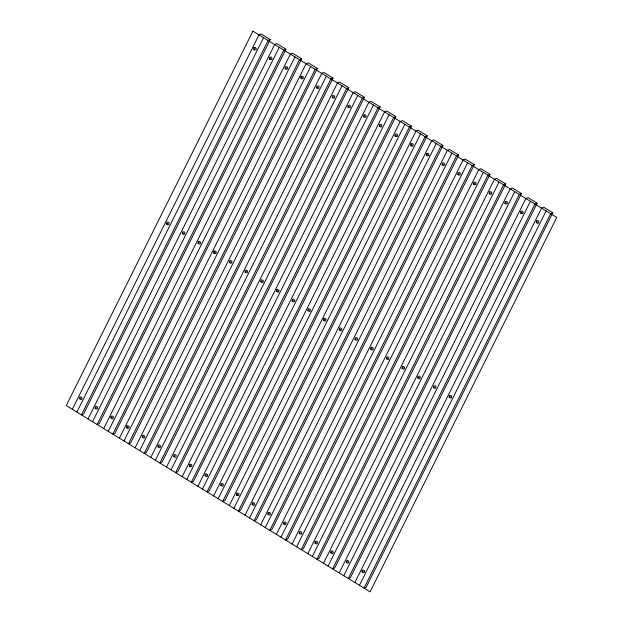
<?xml version="1.0" encoding="UTF-8"?>
<svg xmlns="http://www.w3.org/2000/svg" width="623" height="623" viewBox="0 0 623 623"><rect width="100%" height="100%" fill="white"/><g stroke="black" fill="none" stroke-linecap="round" stroke-linejoin="round"><path stroke-width="0.93" d="M72.323 409.295L258.997 34.872L261.13 33.969L270.25 39.56L83.568 413.976L81.434 414.879L268.116 40.464L270.25 39.56M76.878 412.091L263.552 37.668M88.022 418.921L274.696 44.498L276.83 43.594L285.949 49.178L99.267 423.601L97.133 424.504L283.808 50.089L285.949 49.178M92.578 421.709L279.252 47.293M103.714 428.546L290.396 54.123L292.53 53.22L301.641 58.803L114.967 433.226L112.833 434.13L299.507 59.715L301.641 58.803M108.277 431.334L294.952 56.919M119.414 438.164L306.095 63.748L308.229 62.845L317.341 68.429L130.666 442.852L128.533 443.755L315.207 69.34L317.341 68.429M123.969 440.959L310.651 66.544M135.113 447.789L321.787 73.374L323.929 72.47L333.04 78.054L146.366 452.469L144.225 453.38L330.906 78.965L333.04 78.054M139.669 450.585L326.351 76.17M150.813 457.414L337.487 82.999L339.621 82.088L348.74 87.679L162.058 462.095L159.924 463.006L346.606 88.591L348.74 87.679M155.368 460.21L342.043 85.795M166.512 467.04L353.186 92.625L355.32 91.713L364.439 97.305L177.757 471.72L175.624 472.631L362.306 98.208L364.439 97.305M171.068 469.835L357.742 95.42M182.204 476.665L368.886 102.25L371.02 101.339L380.131 106.93L193.457 481.345L191.323 482.257L377.997 107.834L380.131 106.93M186.768 479.461L373.442 105.046M197.904 486.29L384.586 111.875L386.719 110.964L395.831 116.556L209.157 490.971L207.023 491.882L393.697 117.459L395.831 116.556M202.459 489.086L389.141 114.663M213.603 495.916L400.285 121.501L402.419 120.589L411.53 126.181L224.856 500.596L222.715 501.499L409.397 127.084L411.53 126.181M218.159 498.712L404.841 124.288M229.303 505.541L415.977 131.118L418.111 130.215L427.23 135.806L240.548 510.221L238.414 511.125L425.096 136.71L427.23 135.806M233.859 508.337L420.541 133.914M245.003 515.166L431.677 140.743L433.81 139.84L442.93 145.424L256.248 519.847L254.114 520.75L440.796 146.335L442.93 145.424M249.558 517.954L436.232 143.539M260.694 524.792L447.376 150.369L449.51 149.465L458.629 155.049L271.947 529.472L269.814 530.375L456.488 155.96L458.629 155.049M265.258 527.58L451.932 153.165M276.394 534.409L463.076 159.994L465.21 159.091L474.321 164.674L287.647 539.097L285.513 540.001L472.187 165.586L474.321 164.674M280.957 537.205L467.632 162.79M292.094 544.035L478.776 169.62L480.909 168.716L490.021 174.3L303.346 548.715L301.213 549.626L487.887 175.211L490.021 174.3M296.649 546.83L483.331 172.415M307.793 553.66L494.467 179.245L496.601 178.334L505.72 183.925L319.038 558.34L316.905 559.252L503.586 184.836L505.72 183.925M312.349 556.456L499.031 182.041M323.493 563.285L510.167 188.87L512.301 187.959L521.42 193.551L334.738 567.966L332.604 568.877L519.286 194.454L521.42 193.551M328.048 566.081L514.723 191.666M339.192 572.911L525.867 198.496L528 197.584L537.119 203.176L350.438 577.591L348.304 578.502L534.978 204.079L537.119 203.176M343.748 575.707L530.422 201.291M354.884 582.536L541.566 208.121L543.7 207.21L552.811 212.801L366.137 587.216L364.003 588.128L550.677 213.705L552.811 212.801M359.448 585.332L546.122 210.909M253.74 49.233L254.978 48.703M269.424 58.881L270.055 59.582L271.698 59.465L272.087 58.694L271.301 57.082L269.65 57.199L269.424 58.881L270.678 58.328M285.124 68.507L285.755 69.208L287.398 69.083L287.779 68.312L287.001 66.708L285.35 66.825L285.124 68.507L286.378 67.954M300.831 78.109L302.069 77.579M316.515 87.757L317.146 88.45L318.797 88.334L319.023 86.659L318.392 85.958L316.749 86.075L316.515 87.757L317.769 87.204M332.215 97.383L332.846 98.076L334.489 97.959L334.722 96.277L334.092 95.584L332.448 95.701L332.215 97.383L333.469 96.83M347.914 107L348.545 107.701L350.188 107.584L350.422 105.902L349.791 105.209L348.148 105.326L347.914 107L349.168 106.455M363.614 116.626L364.245 117.326L365.888 117.21L366.122 115.528L364.619 114.609L363.84 114.951L363.614 116.626L364.868 116.08M379.306 126.251L379.944 126.952L381.588 126.835L381.821 125.153L381.183 124.452L379.539 124.569L379.306 126.251L380.567 125.706M166.606 223.984L167.237 224.685L168.888 224.568L169.113 222.886L167.618 221.967L166.839 222.302L166.606 223.984L167.86 223.439M395.005 135.876L395.636 136.577L397.287 136.46L397.513 134.778L396.882 134.077L395.239 134.194L395.005 135.876L396.259 135.331M182.305 233.609L183.808 234.528L184.587 234.193L184.813 232.511L184.182 231.811L182.539 231.927L182.305 233.609L183.559 233.057M410.721 145.478L411.959 144.949M198.021 243.211L199.259 242.682M426.42 155.104L427.658 154.574M213.72 252.837L214.958 252.307M442.104 164.752L442.735 165.453L444.378 165.329L444.767 164.558L443.981 162.953L442.33 163.07L442.104 164.752L443.358 164.199M229.396 262.485L230.035 263.179L231.678 263.062L231.912 261.387L230.409 260.461L229.63 260.803L229.396 262.485L230.658 261.933M457.796 174.378L458.435 175.071L460.078 174.954L460.311 173.28L459.673 172.579L458.03 172.696L457.796 174.378L459.058 173.825M245.096 272.111L245.727 272.804L247.378 272.687L247.604 271.005L246.108 270.086L245.33 270.429L245.096 272.111L246.35 271.558M473.496 184.003L474.126 184.696L475.777 184.579L476.003 182.905L475.372 182.204L473.729 182.321L473.496 184.003L474.749 183.45M260.796 281.728L262.299 282.655L263.077 282.312L263.303 280.63L261.8 279.711L261.029 280.054L260.796 281.728L262.049 281.183M489.211 193.605L490.449 193.075M276.511 291.33L277.749 290.809M504.895 203.246L505.526 203.947L507.169 203.83L507.402 202.148L506.772 201.455L505.128 201.572L504.895 203.246L506.149 202.701M292.195 300.979L293.698 301.906L294.469 301.563L294.858 300.792L294.072 299.18L292.421 299.305L292.195 300.979L293.449 300.434M79.495 398.712L80.99 399.631L81.769 399.296L82.15 398.525L81.372 396.913L79.721 397.03L79.495 398.712L80.749 398.167M520.594 212.871L521.225 213.572L522.868 213.455L523.258 212.684L522.471 211.08L520.82 211.197L520.594 212.871L521.848 212.326M307.894 310.604L309.39 311.523L310.168 311.189L310.402 309.506L308.899 308.587L308.12 308.922L307.894 310.604L309.148 310.059M95.187 408.338L95.825 409.038L97.468 408.922L97.85 408.151L97.063 406.539L95.42 406.655L95.187 408.338L96.44 407.785M536.302 222.473L537.548 221.952M323.602 320.206L324.84 319.685M110.902 417.94L112.14 417.41M339.301 329.832L340.54 329.302M126.601 427.565L127.84 427.035M354.985 339.48L356.488 340.399L357.259 340.065L357.649 339.286L356.862 337.682L355.219 337.798L354.985 339.48L356.239 338.928M142.285 437.214L143.788 438.133L144.559 437.79L144.793 436.116L143.29 435.189L142.519 435.532L142.285 437.214L143.539 436.661M370.685 349.106L372.188 350.025L372.959 349.682L373.193 348.008L371.69 347.081L370.919 347.424L370.685 349.106L371.939 348.553M157.985 446.839L159.48 447.758L160.259 447.415L160.493 445.741L158.99 444.814L158.211 445.157L157.985 446.839L159.239 446.286M386.385 358.731L387.88 359.65L388.659 359.307L388.892 357.633L387.389 356.706L386.61 357.049L386.385 358.731L387.638 358.178M173.677 456.457L175.18 457.383L175.959 457.041L176.192 455.358L175.554 454.665L173.91 454.782L173.677 456.457L174.931 455.911M402.076 368.357L403.579 369.275L404.358 368.933L404.592 367.251L403.089 366.332L402.31 366.674L402.076 368.357L403.33 367.804M189.392 466.059L190.63 465.537M417.776 377.974L419.279 378.901L420.058 378.558L420.284 376.876L419.653 376.183L418.01 376.3L417.776 377.974L419.03 377.429M205.076 475.707L206.579 476.634L207.35 476.291L207.584 474.609L206.081 473.69L205.31 474.033L205.076 475.707L206.33 475.162M433.476 387.599L434.106 388.3L435.75 388.184L435.983 386.501L435.352 385.808L433.709 385.925L433.476 387.599L434.729 387.054M220.776 485.333L222.279 486.252L223.05 485.917L223.283 484.235L221.78 483.316L221.009 483.65L220.776 485.333L222.029 484.787M449.191 397.201L450.429 396.68M236.491 494.935L237.729 494.413M252.183 504.56L253.429 504.03M267.867 514.209L269.37 515.128L270.148 514.793L270.374 513.111L269.743 512.41L268.1 512.527L267.867 514.209L269.12 513.656M283.566 523.834L285.069 524.753L285.848 524.41L286.074 522.736L285.443 522.035L283.8 522.152L283.566 523.834L284.82 523.281M299.266 533.459L299.897 534.152L301.54 534.036L301.773 532.361L301.143 531.66L299.499 531.777L299.266 533.459L300.52 532.906M314.965 543.085L316.468 544.004L317.239 543.661L317.473 541.987L316.842 541.286L315.191 541.403L314.965 543.085L316.219 542.532M330.665 552.702L332.16 553.629L332.939 553.286L333.321 552.515L332.542 550.911L330.891 551.028L330.665 552.702L331.919 552.157M346.357 562.328L346.995 563.028L348.639 562.912L348.872 561.23L347.369 560.311L346.59 560.653L346.357 562.328L347.611 561.782M362.072 571.93L363.31 571.408M252.922 31.15L66.24 405.565L370.078 591.85L556.76 217.435L252.922 31.15M253.958 47.574L253.725 49.256L254.355 49.957L255.998 49.84L256.388 49.069L255.601 47.457L253.958 47.574M111.12 416.281L110.886 417.963L112.389 418.882L113.168 418.547L113.394 416.865L112.763 416.164L111.12 416.281M198.239 241.553L198.005 243.235L199.508 244.154L200.279 243.819L200.513 242.137L199.01 241.218L198.239 241.553M126.819 425.906L126.586 427.588L127.217 428.289L128.86 428.165L129.093 426.49L128.463 425.789L126.819 425.906M213.93 251.178L213.705 252.86L214.335 253.553L215.979 253.436L216.212 251.762L214.709 250.835L213.93 251.178M301.049 76.45L300.668 77.221L301.454 78.825L303.097 78.708L303.331 77.034L301.828 76.107L301.049 76.45M189.61 464.408L189.376 466.082L190.007 466.783L191.658 466.666L191.884 464.984L191.253 464.291L189.61 464.408M276.729 289.679L276.495 291.354L277.998 292.28L278.769 291.938L279.003 290.256L277.5 289.337L276.729 289.679M236.701 493.276L236.475 494.958L237.106 495.659L238.749 495.542L238.983 493.86L238.352 493.159L236.701 493.276M323.82 318.548L323.586 320.23L325.089 321.149L325.868 320.814L326.102 319.132L324.599 318.213L323.82 318.548M410.939 143.82L410.705 145.502L411.336 146.203L412.987 146.086L413.213 144.404L412.582 143.703L410.939 143.82M252.401 502.901L252.167 504.583L253.67 505.502L254.449 505.167L254.83 504.396L254.044 502.784L252.401 502.901M339.519 328.173L339.286 329.855L340.789 330.774L341.568 330.439L341.793 328.757L340.29 327.838L339.519 328.173M426.638 153.445L426.405 155.127L427.035 155.828L428.679 155.711L429.068 154.94L428.281 153.328L426.638 153.445M489.429 191.946L489.195 193.621L489.826 194.321L491.477 194.205L491.703 192.523L491.072 191.829L489.429 191.946M362.29 570.279L361.901 571.05L362.687 572.654L364.338 572.537L364.564 570.855L363.933 570.154L362.29 570.279M449.409 395.55L449.175 397.225L450.678 398.152L451.449 397.809L451.683 396.127L450.18 395.208L449.409 395.55M536.52 220.815L536.294 222.497L536.925 223.198L538.568 223.081L538.802 221.399L538.171 220.698L536.52 220.815"/></g></svg>
